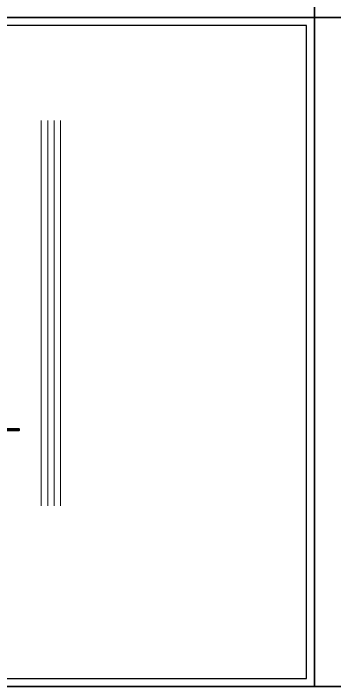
# Model space of a CAD drawing. Header units: millimetres. Extents: x -701 to 470890, y -446843 to -116129.
# Drawn here: x 205888 to 207903, y -229228 to -225003 of the extents above; entities that cross this region are included whole.
import ezdxf

# ---------------------------------------------------------------- set-up
doc = ezdxf.new("R2010")
doc.units = ezdxf.units.MM
doc.layers.get('Defpoints').update_dxf_attribs({"color": 250, "lineweight": 0})
doc.layers.add('Kucni_broj', color=2, linetype='Continuous', plot=False)
doc.layers.add('SAST_Linija sastavnice', color=255, linetype='Continuous', plot=False)
doc.layers.add('TP_01 - 0.50', color=1, linetype='Continuous', lineweight=40)

msp = doc.modelspace()

# ---------------------------------------------------------------- linework, layer by layer
at = {"layer": 'Defpoints', "linetype": 'ByBlock', "ltscale": 5}
for points in [[(206062.93, -228092.64), (206062.93, -225674.8)], [(206102.93, -228092.64), (206102.93, -225674.8)], [(206142.93, -228092.64), (206142.93, -225674.8)], [(206182.93, -228092.64), (206182.93, -225674.8)]]:
    msp.add_lwpolyline(points, dxfattribs=at)
at = {"layer": 'Kucni_broj'}
for points in [[(201837.02, -220827.75), (207777.02, -220827.75), (207777.02, -225027.75), (201837.02, -225027.75)], [(201837.02, -225027.75), (207777.02, -225027.75), (207777.02, -220827.75), (201837.02, -220827.75)], [(207777.02, -220827.75), (213717.02, -220827.75), (213717.02, -225027.75), (207777.02, -225027.75)], [(207777.02, -225027.75), (213717.02, -225027.75), (213717.02, -220827.75), (207777.02, -220827.75)], [(201837.02, -225027.75), (207777.02, -225027.75), (207777.02, -229227.75), (201837.02, -229227.75)], [(201837.02, -229227.75), (207777.02, -229227.75), (207777.02, -225027.75), (201837.02, -225027.75)], [(207777.02, -225027.75), (213717.02, -225027.75), (213717.02, -229227.75), (207777.02, -229227.75)], [(207777.02, -229227.75), (213717.02, -229227.75), (213717.02, -225027.75), (207777.02, -225027.75)]]:
    msp.add_lwpolyline(points, close=True, dxfattribs=at)
at = {"layer": 'SAST_Linija sastavnice'}
msp.add_lwpolyline([(202089.02, -229177.75), (207727.02, -229177.75), (207727.02, -225077.75), (202089.02, -225077.75)], close=True, dxfattribs=at)
at = {"layer": 'TP_01 - 0.50'}
msp.add_lwpolyline([(205793.02, -227609.27), (205921.44, -227609.27), (205921.44, -227619.83), (205793.02, -227619.83)], close=True, dxfattribs=at)

doc.saveas('drawing.dxf')
